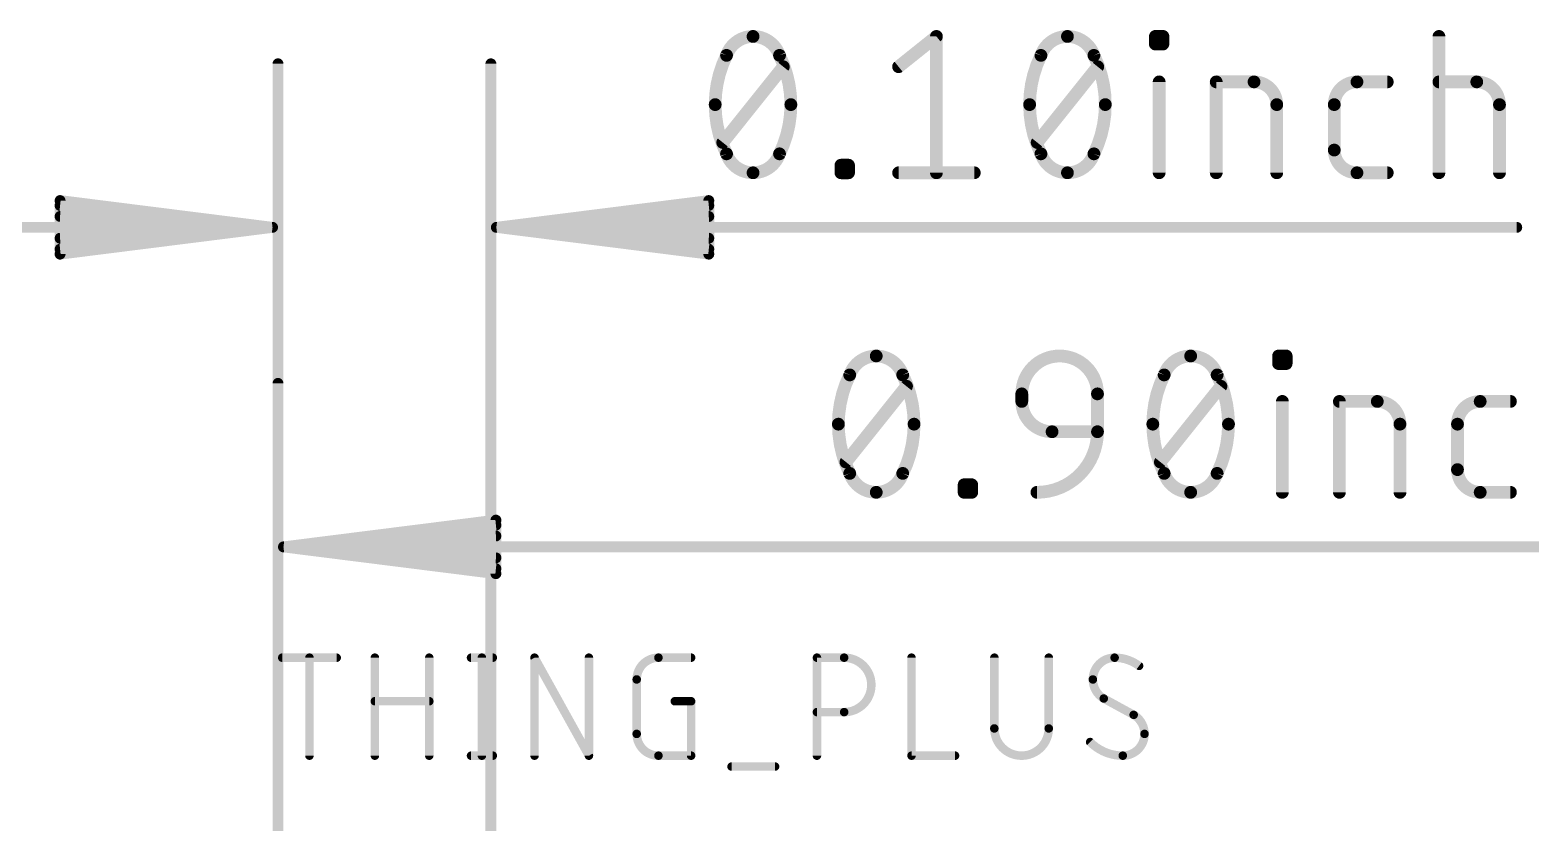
# Model space of a CAD drawing. Extents: x -33 to 53.6, y -13.2 to 65.9.
# Drawn here: x -2.96 to 14.95, y 51.32 to 60.77 of the extents above; entities that cross this region are included whole.
import ezdxf

# ---------------------------------------------------------------- set-up
doc = ezdxf.new("R2010")
doc.units = 0
doc.layers.add('27', color=253, linetype='CONTINUOUS')
doc.layers.add('47', color=253, linetype='CONTINUOUS')

msp = doc.modelspace()

# ---------------------------------------------------------------- linework, layer by layer
at = {"layer": '27', "const_width": 0.1016}
for points in [[(0.0508, 53.2892), (0.6999, 53.2892)], [(0.3754, 52.1208), (0.3754, 53.2892)], [(1.1557, 52.1208), (1.1557, 53.2892)], [(1.8048, 53.2892), (1.8048, 52.1208)], [(2.3029, 53.2892), (2.5626, 53.2892)], [(2.4327, 53.2892), (2.4327, 52.1208)], [(3.0607, 52.1208), (3.0607, 53.2892)], [(3.0607, 53.2892), (3.7098, 52.1208)], [(3.7098, 52.1208), (3.7098, 53.2892)], [(4.5395, 53.2892), (4.929, 53.2892)], [(6.4304, 52.1208), (6.4304, 53.2892)], [(6.4304, 53.2892), (6.755, 53.2892)], [(7.5587, 53.2892), (7.5587, 52.1208)], [(8.5471, 53.2892), (8.5471, 52.4454)], [(9.1962, 52.4454), (9.1962, 53.2892)], [(4.2799, 52.3804), (4.2799, 53.0296)], [(10.2094, 52.6076), (9.8524, 52.8024)], [(1.1557, 52.7699), (1.8048, 52.7699)], [(4.7343, 52.7699), (4.929, 52.7699)], [(4.929, 52.7699), (4.929, 52.1208)], [(6.755, 52.6401), (6.4304, 52.6401)], [(2.3029, 52.1208), (2.5626, 52.1208)], [(4.929, 52.1208), (4.5395, 52.1208)], [(7.5587, 52.1208), (8.078, 52.1208)], [(5.4116, 51.991), (5.9309, 51.991)]]:
    msp.add_lwpolyline(points, dxfattribs=at)
at = {"layer": '27'}
for points, const_width in [([(0.0508, 53.3146, 1), (0.0508, 53.2638)], 0.0508), ([(0.4008, 53.2892, 1), (0.35, 53.2892)], 0.0508), ([(0.6999, 53.2638, 1), (0.6999, 53.3146)], 0.0508), ([(1.1811, 53.2892, 1), (1.1303, 53.2892)], 0.0508), ([(1.8302, 53.2892, 1), (1.7794, 53.2892)], 0.0508), ([(2.3029, 53.3146, 1), (2.3029, 53.2638)], 0.0508), ([(2.4581, 53.2892, 1), (2.4074, 53.2892)], 0.0508), ([(2.5626, 53.2638, 1), (2.5626, 53.3146)], 0.0508), ([(3.0861, 53.2892, 1), (3.0353, 53.2892)], 0.0508), ([(3.0829, 53.3015, 1), (3.0385, 53.2769)], 0.0508), ([(3.7352, 53.2892, 1), (3.6844, 53.2892)], 0.0508), ([(4.5395, 53.2892, 0.4142), (4.2799, 53.0296)], 0.1016), ([(4.5395, 53.3146, 1), (4.5395, 53.2638)], 0.0508), ([(4.5395, 53.2638, 1), (4.5395, 53.3146)], 0.0508), ([(4.929, 53.2638, 1), (4.929, 53.3146)], 0.0508), ([(6.4558, 53.2892, 1), (6.405, 53.2892)], 0.0508), ([(6.4304, 53.3146, 1), (6.4304, 53.2638)], 0.0508), ([(6.755, 52.6401, 1), (6.755, 53.2892)], 0.1016), ([(6.755, 53.3146, 1), (6.755, 53.2638)], 0.0508), ([(6.755, 53.2638, 1), (6.755, 53.3146)], 0.0508), ([(7.5841, 53.2892, 1), (7.5333, 53.2892)], 0.0508), ([(8.5725, 53.2892, 1), (8.5217, 53.2892)], 0.0508), ([(9.2216, 53.2892, 1), (9.1708, 53.2892)], 0.0508), ([(9.9822, 53.2892, 0.4142), (9.7225, 53.0296)], 0.1016), ([(10.2743, 53.1918, 0.1623), (9.9822, 53.2892)], 0.1016), ([(9.9822, 53.3146, 1), (9.9822, 53.2638)], 0.0508), ([(9.9822, 53.2638, 1), (9.9822, 53.3146)], 0.0508), ([(10.259, 53.1715, 1), (10.2895, 53.2122)], 0.0508), ([(4.3053, 53.0296, 1), (4.2545, 53.0296)], 0.0508), ([(4.2545, 53.0296, 1), (4.3053, 53.0296)], 0.0508), ([(9.7225, 53.0296, 0.2656), (9.8524, 52.8024)], 0.1016), ([(9.7479, 53.0296, 1), (9.6971, 53.0296)], 0.0508), ([(9.6971, 53.0296, 1), (9.7479, 53.0296)], 0.0508), ([(9.8645, 52.8247, 1), (9.8402, 52.7801)], 0.0508), ([(9.8395, 52.7805, 1), (9.8653, 52.8242)], 0.0508), ([(1.1557, 52.7953, 1), (1.1557, 52.7445)], 0.0508), ([(1.8048, 52.7445, 1), (1.8048, 52.7953)], 0.0508), ([(4.7343, 52.7953, 1), (4.7343, 52.7445)], 0.0508), ([(4.9544, 52.7699, 1), (4.9036, 52.7699)], 0.0508), ([(4.929, 52.7445, 1), (4.929, 52.7953)], 0.0508), ([(6.4304, 52.6655, 1), (6.4304, 52.6147)], 0.0508), ([(6.755, 52.6655, 1), (6.755, 52.6147)], 0.0508), ([(6.755, 52.6147, 1), (6.755, 52.6655)], 0.0508), ([(10.3392, 52.3804, 0.2656), (10.2094, 52.6076)], 0.1016), ([(10.2223, 52.6295, 1), (10.1965, 52.5857)], 0.0508), ([(10.1972, 52.5853, 1), (10.2215, 52.6299)], 0.0508), ([(8.5471, 52.4454, 1), (9.1962, 52.4454)], 0.1016), ([(8.5725, 52.4454, 1), (8.5217, 52.4454)], 0.0508), ([(9.2216, 52.4454, 1), (9.1708, 52.4454)], 0.0508), ([(4.2799, 52.3804, 0.4142), (4.5395, 52.1208)], 0.1016), ([(4.3053, 52.3804, 1), (4.2545, 52.3804)], 0.0508), ([(4.2545, 52.3804, 1), (4.3053, 52.3804)], 0.0508), ([(8.5217, 52.4454, 1), (8.5725, 52.4454)], 0.0508), ([(9.1708, 52.4454, 1), (9.2216, 52.4454)], 0.0508), ([(9.7081, 52.301, 1), (9.672, 52.2652)], 0.0508), ([(9.6901, 52.2831, 0.2), (10.0795, 52.1208)], 0.1016), ([(10.0795, 52.1208, 0.4142), (10.3392, 52.3804)], 0.1016), ([(10.3646, 52.3804, 1), (10.3138, 52.3804)], 0.0508), ([(10.3138, 52.3804, 1), (10.3646, 52.3804)], 0.0508), ([(0.35, 52.1208, 1), (0.4008, 52.1208)], 0.0508), ([(1.1303, 52.1208, 1), (1.1811, 52.1208)], 0.0508), ([(1.7794, 52.1208, 1), (1.8302, 52.1208)], 0.0508), ([(2.3029, 52.1462, 1), (2.3029, 52.0954)], 0.0508), ([(2.4074, 52.1208, 1), (2.4581, 52.1208)], 0.0508), ([(2.5626, 52.0954, 1), (2.5626, 52.1462)], 0.0508), ([(3.0353, 52.1208, 1), (3.0861, 52.1208)], 0.0508), ([(3.6844, 52.1208, 1), (3.7352, 52.1208)], 0.0508), ([(3.6876, 52.1085, 1), (3.732, 52.1331)], 0.0508), ([(4.5395, 52.1462, 1), (4.5395, 52.0954)], 0.0508), ([(4.5395, 52.0954, 1), (4.5395, 52.1462)], 0.0508), ([(4.9036, 52.1208, 1), (4.9544, 52.1208)], 0.0508), ([(4.929, 52.0954, 1), (4.929, 52.1462)], 0.0508), ([(6.405, 52.1208, 1), (6.4558, 52.1208)], 0.0508), ([(7.5587, 52.1462, 1), (7.5587, 52.0954)], 0.0508), ([(7.5333, 52.1208, 1), (7.5841, 52.1208)], 0.0508), ([(8.078, 52.0954, 1), (8.078, 52.1462)], 0.0508), ([(10.0795, 52.1462, 1), (10.0795, 52.0954)], 0.0508), ([(10.0795, 52.0954, 1), (10.0795, 52.1462)], 0.0508), ([(5.4116, 52.0164, 1), (5.4116, 51.9656)], 0.0508), ([(5.9309, 51.9656, 1), (5.9309, 52.0164)], 0.0508)]:
    msp.add_lwpolyline(points, format="xyb", dxfattribs=dict(at, const_width=const_width))
at = {"layer": '47'}
for points, const_width in [([(5.6678, 60.6963, 0.3205), (5.3517, 60.4705)], 0.1524), ([(5.9838, 60.4705, 0.3205), (5.6678, 60.6963)], 0.1524), ([(5.6678, 60.7344, 1), (5.6678, 60.6582)], 0.0762), ([(5.6678, 60.6582, 1), (5.6678, 60.7344)], 0.0762), ([(7.8942, 60.6963, 1), (7.818, 60.6963)], 0.0762), ([(7.8799, 60.6665, 1), (7.8323, 60.7261)], 0.0762), ([(9.4192, 60.6963, 0.3205), (9.1032, 60.4705)], 0.1524), ([(9.7353, 60.4705, 0.3205), (9.4192, 60.6963)], 0.1524), ([(9.4192, 60.7344, 1), (9.4192, 60.6582)], 0.0762), ([(9.4192, 60.6582, 1), (9.4192, 60.7344)], 0.0762), ([(10.5064, 60.6963, 1), (10.4302, 60.6963)], 0.0762), ([(10.4683, 60.7344, 1), (10.4683, 60.6582)], 0.0762), ([(10.5967, 60.6963, 1), (10.5205, 60.6963)], 0.0762), ([(10.5586, 60.6582, 1), (10.5586, 60.7344)], 0.0762), ([(13.8897, 60.6963, 1), (13.8135, 60.6963)], 0.0762), ([(5.3517, 60.4705, 0.1139), (5.2162, 59.8835)], 0.1524), ([(5.3859, 60.4538, 1), (5.3174, 60.4872)], 0.0762), ([(6.1193, 59.8835, 0.1139), (5.9838, 60.4705)], 0.1524), ([(6.0181, 60.4872, 1), (5.9496, 60.4538)], 0.0762), ([(9.1032, 60.4705, 0.1139), (8.9677, 59.8835)], 0.1524), ([(9.1374, 60.4538, 1), (9.0689, 60.4872)], 0.0762), ([(9.8708, 59.8835, 0.1139), (9.7353, 60.4705)], 0.1524), ([(9.7696, 60.4872, 1), (9.7011, 60.4538)], 0.0762), ([(10.4683, 60.6441, 1), (10.4683, 60.5679)], 0.0762), ([(10.4302, 60.606, 1), (10.5064, 60.606)], 0.0762), ([(10.5205, 60.606, 1), (10.5967, 60.606)], 0.0762), ([(10.5586, 60.5679, 1), (10.5586, 60.6441)], 0.0762), ([(0.0325, 60.37, 1), (-0.0325, 60.37)], 0.065), ([(2.5725, 60.37, 1), (2.5075, 60.37)], 0.065), ([(5.3156, 60.4829, 1), (5.3877, 60.4582)], 0.0762), ([(5.9478, 60.4582, 1), (6.0199, 60.4829)], 0.0762), ([(6.0588, 60.3113, 1), (5.9992, 60.3589)], 0.0762), ([(7.3808, 60.3648, 1), (7.4284, 60.3053)], 0.0762), ([(9.0671, 60.4829, 1), (9.1392, 60.4582)], 0.0762), ([(9.6993, 60.4582, 1), (9.7714, 60.4829)], 0.0762), ([(9.8102, 60.3113, 1), (9.7507, 60.3589)], 0.0762), ([(10.5515, 60.1544, 1), (10.4753, 60.1544)], 0.0762), ([(11.2324, 60.1544, 1), (11.1562, 60.1544)], 0.0762), ([(11.1943, 60.1925, 1), (11.1943, 60.1163)], 0.0762), ([(11.9168, 59.8835, 0.4142), (11.6458, 60.1544)], 0.1524), ([(11.6458, 60.1925, 1), (11.6458, 60.1163)], 0.0762), ([(11.6458, 60.1163, 1), (11.6458, 60.1925)], 0.0762), ([(12.8738, 60.1544, 0.4142), (12.6028, 59.8835)], 0.1524), ([(12.8738, 60.1925, 1), (12.8738, 60.1163)], 0.0762), ([(12.8738, 60.1163, 1), (12.8738, 60.1925)], 0.0762), ([(13.235, 60.1163, 1), (13.235, 60.1925)], 0.0762), ([(13.8516, 60.1925, 1), (13.8516, 60.1163)], 0.0762), ([(14.5741, 59.8835, 0.4142), (14.3031, 60.1544)], 0.1524), ([(14.3031, 60.1925, 1), (14.3031, 60.1163)], 0.0762), ([(14.3031, 60.1163, 1), (14.3031, 60.1925)], 0.0762), ([(5.2162, 59.8835, 0.1139), (5.3517, 59.2965)], 0.1524), ([(5.2543, 59.8835, 1), (5.1781, 59.8835)], 0.0762), ([(5.1781, 59.8835, 1), (5.2543, 59.8835)], 0.0762), ([(5.9838, 59.2965, 0.1139), (6.1193, 59.8835)], 0.1524), ([(6.1574, 59.8835, 1), (6.0812, 59.8835)], 0.0762), ([(6.0812, 59.8835, 1), (6.1574, 59.8835)], 0.0762), ([(8.9677, 59.8835, 0.1139), (9.1032, 59.2965)], 0.1524), ([(9.0058, 59.8835, 1), (8.9296, 59.8835)], 0.0762), ([(8.9296, 59.8835, 1), (9.0058, 59.8835)], 0.0762), ([(9.7353, 59.2965, 0.1139), (9.8708, 59.8835)], 0.1524), ([(9.9089, 59.8835, 1), (9.8327, 59.8835)], 0.0762), ([(9.8327, 59.8835, 1), (9.9089, 59.8835)], 0.0762), ([(11.9549, 59.8835, 1), (11.8787, 59.8835)], 0.0762), ([(11.8787, 59.8835, 1), (11.9549, 59.8835)], 0.0762), ([(12.6409, 59.8835, 1), (12.5647, 59.8835)], 0.0762), ([(12.5647, 59.8835, 1), (12.6409, 59.8835)], 0.0762), ([(14.6122, 59.8835, 1), (14.536, 59.8835)], 0.0762), ([(14.536, 59.8835, 1), (14.6122, 59.8835)], 0.0762), ([(5.2768, 59.4557, 1), (5.3363, 59.4081)], 0.0762), ([(9.0282, 59.4557, 1), (9.0878, 59.4081)], 0.0762), ([(5.3877, 59.3088, 1), (5.3156, 59.2841)], 0.0762), ([(5.3517, 59.2965, 0.3205), (5.6678, 59.0707)], 0.1524), ([(5.3174, 59.2798, 1), (5.3859, 59.3132)], 0.0762), ([(5.6678, 59.0707, 0.3205), (5.9838, 59.2965)], 0.1524), ([(5.9496, 59.3132, 1), (6.0181, 59.2798)], 0.0762), ([(6.0199, 59.2841, 1), (5.9478, 59.3088)], 0.0762), ([(9.1392, 59.3088, 1), (9.0671, 59.2841)], 0.0762), ([(9.1032, 59.2965, 0.3205), (9.4192, 59.0707)], 0.1524), ([(9.0689, 59.2798, 1), (9.1374, 59.3132)], 0.0762), ([(9.4192, 59.0707, 0.3205), (9.7353, 59.2965)], 0.1524), ([(9.7011, 59.3132, 1), (9.7696, 59.2798)], 0.0762), ([(9.7714, 59.2841, 1), (9.6993, 59.3088)], 0.0762), ([(12.6028, 59.3416, 0.4142), (12.8738, 59.0707)], 0.1524), ([(12.6409, 59.3416, 1), (12.5647, 59.3416)], 0.0762), ([(12.5647, 59.3416, 1), (12.6409, 59.3416)], 0.0762), ([(5.6678, 59.1088, 1), (5.6678, 59.0326)], 0.0762), ([(5.6678, 59.0326, 1), (5.6678, 59.1088)], 0.0762), ([(6.7549, 59.161, 1), (6.6787, 59.161)], 0.0762), ([(6.7168, 59.1991, 1), (6.7168, 59.1229)], 0.0762), ([(6.7168, 59.1088, 1), (6.7168, 59.0326)], 0.0762), ([(6.6787, 59.0707, 1), (6.7549, 59.0707)], 0.0762), ([(6.8452, 59.161, 1), (6.769, 59.161)], 0.0762), ([(6.769, 59.0707, 1), (6.8452, 59.0707)], 0.0762), ([(6.8071, 59.1229, 1), (6.8071, 59.1991)], 0.0762), ([(6.8071, 59.0326, 1), (6.8071, 59.1088)], 0.0762), ([(7.4046, 59.1088, 1), (7.4046, 59.0326)], 0.0762), ([(7.818, 59.0707, 1), (7.8942, 59.0707)], 0.0762), ([(8.3077, 59.0326, 1), (8.3077, 59.1088)], 0.0762), ([(9.4192, 59.1088, 1), (9.4192, 59.0326)], 0.0762), ([(9.4192, 59.0326, 1), (9.4192, 59.1088)], 0.0762), ([(10.4753, 59.0707, 1), (10.5515, 59.0707)], 0.0762), ([(11.1562, 59.0707, 1), (11.2324, 59.0707)], 0.0762), ([(11.8787, 59.0707, 1), (11.9549, 59.0707)], 0.0762), ([(12.8738, 59.1088, 1), (12.8738, 59.0326)], 0.0762), ([(12.8738, 59.0326, 1), (12.8738, 59.1088)], 0.0762), ([(13.235, 59.0326, 1), (13.235, 59.1088)], 0.0762), ([(13.8135, 59.0707, 1), (13.8897, 59.0707)], 0.0762), ([(14.536, 59.0707, 1), (14.6122, 59.0707)], 0.0762), ([(-2.5959, 58.7715, 1), (-2.6041, 58.707)], 0.065), ([(-2.5675, 58.7392, 1), (-2.6325, 58.7392)], 0.065), ([(-2.5967, 58.7123, 1), (-2.6033, 58.6477)], 0.065), ([(5.1725, 58.7392, 1), (5.1075, 58.7392)], 0.065), ([(5.1441, 58.707, 1), (5.1359, 58.7715)], 0.065), ([(5.1433, 58.6477, 1), (5.1367, 58.7123)], 0.065), ([(-2.5983, 58.5825, 1), (-2.6017, 58.5175)], 0.065), ([(5.1417, 58.5175, 1), (5.1383, 58.5825)], 0.065), ([(-0.0609, 58.3878, 1), (-0.0691, 58.4522)], 0.065), ([(-0.0691, 58.3878, 1), (-0.0609, 58.4522)], 0.065), ([(-0.0617, 58.3877, 1), (-0.0683, 58.4523)], 0.065), ([(-0.0683, 58.3877, 1), (-0.0617, 58.4523)], 0.065), ([(-0.0667, 58.3875, 1), (-0.0633, 58.4525)], 0.065), ([(-0.0633, 58.3875, 1), (-0.0667, 58.4525)], 0.065), ([(-0.065, 58.3875, 1), (-0.065, 58.4525)], 0.065), ([(2.605, 58.4525, 1), (2.605, 58.3875)], 0.065), ([(2.6091, 58.4522, 1), (2.6009, 58.3878)], 0.065), ([(2.6033, 58.4525, 1), (2.6067, 58.3875)], 0.065), ([(2.6067, 58.4525, 1), (2.6033, 58.3875)], 0.065), ([(2.6083, 58.4523, 1), (2.6017, 58.3877)], 0.065), ([(2.6017, 58.4523, 1), (2.6083, 58.3877)], 0.065), ([(2.6009, 58.4522, 1), (2.6091, 58.3878)], 0.065), ([(14.7799, 58.3875, 1), (14.7799, 58.4525)], 0.065), ([(-2.6017, 58.3225, 1), (-2.5983, 58.2575)], 0.065), ([(-2.6033, 58.1923, 1), (-2.5967, 58.1277)], 0.065), ([(5.1367, 58.1277, 1), (5.1433, 58.1923)], 0.065), ([(5.1383, 58.2575, 1), (5.1417, 58.3225)], 0.065), ([(-2.6041, 58.133, 1), (-2.5959, 58.0685)], 0.065), ([(-2.6325, 58.1008, 1), (-2.5675, 58.1008)], 0.065), ([(5.1075, 58.1008, 1), (5.1725, 58.1008)], 0.065), ([(5.1359, 58.0685, 1), (5.1441, 58.133)], 0.065), ([(7.1378, 56.8863, 0.3205), (6.8217, 56.6605)], 0.1524), ([(7.4539, 56.6605, 0.3205), (7.1378, 56.8863)], 0.1524), ([(7.1378, 56.9244, 1), (7.1378, 56.8482)], 0.0762), ([(7.1378, 56.8482, 1), (7.1378, 56.9244)], 0.0762), ([(9.7777, 56.4347, 1), (8.8746, 56.4347)], 0.1524), ([(10.8893, 56.8863, 0.3205), (10.5732, 56.6605)], 0.1524), ([(11.2054, 56.6605, 0.3205), (10.8893, 56.8863)], 0.1524), ([(10.8893, 56.9244, 1), (10.8893, 56.8482)], 0.0762), ([(10.8893, 56.8482, 1), (10.8893, 56.9244)], 0.0762), ([(11.9764, 56.8863, 1), (11.9002, 56.8863)], 0.0762), ([(11.9383, 56.9244, 1), (11.9383, 56.8482)], 0.0762), ([(12.0667, 56.8863, 1), (11.9905, 56.8863)], 0.0762), ([(12.0286, 56.8482, 1), (12.0286, 56.9244)], 0.0762), ([(11.9383, 56.8341, 1), (11.9383, 56.7579)], 0.0762), ([(11.9002, 56.796, 1), (11.9764, 56.796)], 0.0762), ([(11.9905, 56.796, 1), (12.0667, 56.796)], 0.0762), ([(12.0286, 56.7579, 1), (12.0286, 56.8341)], 0.0762), ([(0.0325, 56.56, 1), (-0.0325, 56.56)], 0.065), ([(6.8217, 56.6605, 0.1139), (6.6862, 56.0735)], 0.1524), ([(6.7857, 56.6729, 1), (6.8577, 56.6482)], 0.0762), ([(6.8559, 56.6438, 1), (6.7874, 56.6772)], 0.0762), ([(7.4881, 56.6772, 1), (7.4196, 56.6438)], 0.0762), ([(7.5893, 56.0735, 0.1139), (7.4539, 56.6605)], 0.1524), ([(7.4178, 56.6482, 1), (7.4899, 56.6729)], 0.0762), ([(7.5288, 56.5013, 1), (7.4693, 56.5489)], 0.0762), ([(10.5732, 56.6605, 0.1139), (10.4377, 56.0735)], 0.1524), ([(10.5371, 56.6729, 1), (10.6092, 56.6482)], 0.0762), ([(10.6074, 56.6438, 1), (10.5389, 56.6772)], 0.0762), ([(11.2396, 56.6772, 1), (11.1711, 56.6438)], 0.0762), ([(11.3408, 56.0735, 0.1139), (11.2054, 56.6605)], 0.1524), ([(11.1693, 56.6482, 1), (11.2414, 56.6729)], 0.0762), ([(11.2803, 56.5013, 1), (11.2208, 56.5489)], 0.0762), ([(8.9127, 56.4347, 1), (8.8365, 56.4347)], 0.0762), ([(8.8365, 56.4347, 1), (8.9127, 56.4347)], 0.0762), ([(8.8746, 56.3444, 0.4142), (9.2358, 55.9832)], 0.1524), ([(8.9127, 56.3444, 1), (8.8365, 56.3444)], 0.0762), ([(9.8158, 56.4347, 1), (9.7396, 56.4347)], 0.0762), ([(9.7396, 56.4347, 1), (9.8158, 56.4347)], 0.0762), ([(12.0216, 56.3444, 1), (11.9454, 56.3444)], 0.0762), ([(12.7024, 56.3444, 1), (12.6262, 56.3444)], 0.0762), ([(12.6643, 56.3825, 1), (12.6643, 56.3063)], 0.0762), ([(13.3868, 56.0735, 0.4142), (13.1158, 56.3444)], 0.1524), ([(13.1158, 56.3825, 1), (13.1158, 56.3063)], 0.0762), ([(13.1158, 56.3063, 1), (13.1158, 56.3825)], 0.0762), ([(14.3438, 56.3444, 0.4142), (14.0729, 56.0735)], 0.1524), ([(14.3438, 56.3825, 1), (14.3438, 56.3063)], 0.0762), ([(14.3438, 56.3063, 1), (14.3438, 56.3825)], 0.0762), ([(14.705, 56.3063, 1), (14.705, 56.3825)], 0.0762), ([(8.8365, 56.3444, 1), (8.9127, 56.3444)], 0.0762), ([(6.6862, 56.0735, 0.1139), (6.8217, 55.4865)], 0.1524), ([(6.7243, 56.0735, 1), (6.6481, 56.0735)], 0.0762), ([(6.6481, 56.0735, 1), (6.7243, 56.0735)], 0.0762), ([(7.4539, 55.4865, 0.1139), (7.5893, 56.0735)], 0.1524), ([(7.6274, 56.0735, 1), (7.5512, 56.0735)], 0.0762), ([(7.5512, 56.0735, 1), (7.6274, 56.0735)], 0.0762), ([(9.0552, 55.2607, 0.4142), (9.7777, 55.9832)], 0.1524), ([(9.2358, 56.0213, 1), (9.2358, 55.9451)], 0.0762), ([(9.2358, 55.9451, 1), (9.2358, 56.0213)], 0.0762), ([(9.8158, 55.9832, 1), (9.7396, 55.9832)], 0.0762), ([(9.7777, 55.9451, 1), (9.7777, 56.0213)], 0.0762), ([(10.4377, 56.0735, 0.1139), (10.5732, 55.4865)], 0.1524), ([(10.4758, 56.0735, 1), (10.3996, 56.0735)], 0.0762), ([(10.3996, 56.0735, 1), (10.4758, 56.0735)], 0.0762), ([(11.2054, 55.4865, 0.1139), (11.3408, 56.0735)], 0.1524), ([(11.3789, 56.0735, 1), (11.3027, 56.0735)], 0.0762), ([(11.3027, 56.0735, 1), (11.3789, 56.0735)], 0.0762), ([(13.4249, 56.0735, 1), (13.3487, 56.0735)], 0.0762), ([(13.3487, 56.0735, 1), (13.4249, 56.0735)], 0.0762), ([(14.111, 56.0735, 1), (14.0348, 56.0735)], 0.0762), ([(14.0348, 56.0735, 1), (14.111, 56.0735)], 0.0762), ([(9.7396, 55.9832, 1), (9.8158, 55.9832)], 0.0762), ([(6.7468, 55.6457, 1), (6.8063, 55.5981)], 0.0762), ([(6.8217, 55.4865, 0.3205), (7.1378, 55.2607)], 0.1524), ([(6.8577, 55.4988, 1), (6.7857, 55.4741)], 0.0762), ([(6.7874, 55.4698, 1), (6.8559, 55.5032)], 0.0762), ([(7.1378, 55.2607, 0.3205), (7.4539, 55.4865)], 0.1524), ([(7.4196, 55.5032, 1), (7.4881, 55.4698)], 0.0762), ([(7.4899, 55.4741, 1), (7.4178, 55.4988)], 0.0762), ([(10.4983, 55.6457, 1), (10.5578, 55.5981)], 0.0762), ([(10.6092, 55.4988, 1), (10.5371, 55.4741)], 0.0762), ([(10.5732, 55.4865, 0.3205), (10.8893, 55.2607)], 0.1524), ([(10.5389, 55.4698, 1), (10.6074, 55.5032)], 0.0762), ([(10.8893, 55.2607, 0.3205), (11.2054, 55.4865)], 0.1524), ([(11.1711, 55.5032, 1), (11.2396, 55.4698)], 0.0762), ([(11.2414, 55.4741, 1), (11.1693, 55.4988)], 0.0762), ([(14.0729, 55.5316, 0.4142), (14.3438, 55.2607)], 0.1524), ([(14.111, 55.5316, 1), (14.0348, 55.5316)], 0.0762), ([(14.0348, 55.5316, 1), (14.111, 55.5316)], 0.0762), ([(8.2249, 55.351, 1), (8.1487, 55.351)], 0.0762), ([(8.1868, 55.3891, 1), (8.1868, 55.3129)], 0.0762), ([(8.3152, 55.351, 1), (8.239, 55.351)], 0.0762), ([(8.2771, 55.3129, 1), (8.2771, 55.3891)], 0.0762), ([(7.1378, 55.2988, 1), (7.1378, 55.2226)], 0.0762), ([(7.1378, 55.2226, 1), (7.1378, 55.2988)], 0.0762), ([(8.1868, 55.2988, 1), (8.1868, 55.2226)], 0.0762), ([(8.1487, 55.2607, 1), (8.2249, 55.2607)], 0.0762), ([(8.239, 55.2607, 1), (8.3152, 55.2607)], 0.0762), ([(8.2771, 55.2226, 1), (8.2771, 55.2988)], 0.0762), ([(9.0552, 55.2988, 1), (9.0552, 55.2226)], 0.0762), ([(10.8893, 55.2988, 1), (10.8893, 55.2226)], 0.0762), ([(10.8893, 55.2226, 1), (10.8893, 55.2988)], 0.0762), ([(11.9454, 55.2607, 1), (12.0216, 55.2607)], 0.0762), ([(12.6262, 55.2607, 1), (12.7024, 55.2607)], 0.0762), ([(13.3487, 55.2607, 1), (13.4249, 55.2607)], 0.0762), ([(14.3438, 55.2988, 1), (14.3438, 55.2226)], 0.0762), ([(14.3438, 55.2226, 1), (14.3438, 55.2988)], 0.0762), ([(14.705, 55.2226, 1), (14.705, 55.2988)], 0.0762), ([(2.6325, 54.9292, 1), (2.5675, 54.9292)], 0.065), ([(2.6041, 54.897, 1), (2.5959, 54.9615)], 0.065), ([(2.6033, 54.8377, 1), (2.5967, 54.9023)], 0.065), ([(2.6017, 54.7075, 1), (2.5983, 54.7725)], 0.065), ([(0.065, 54.6425, 1), (0.065, 54.5775)], 0.065), ([(0.0691, 54.6422, 1), (0.0609, 54.5778)], 0.065), ([(0.0633, 54.6425, 1), (0.0667, 54.5775)], 0.065), ([(0.0667, 54.6425, 1), (0.0633, 54.5775)], 0.065), ([(0.0683, 54.6423, 1), (0.0617, 54.5777)], 0.065), ([(0.0617, 54.6423, 1), (0.0683, 54.5777)], 0.065), ([(0.0609, 54.6422, 1), (0.0691, 54.5778)], 0.065), ([(2.5983, 54.4475, 1), (2.6017, 54.5125)], 0.065), ([(2.5675, 54.2908, 1), (2.6325, 54.2908)], 0.065), ([(2.5959, 54.2585, 1), (2.6041, 54.323)], 0.065), ([(2.5967, 54.3177, 1), (2.6033, 54.3823)], 0.065)]:
    msp.add_lwpolyline(points, format="xyb", dxfattribs=dict(at, const_width=const_width))
for points, const_width in [([(7.4046, 60.3351), (7.8561, 60.6963)], 0.1524), ([(7.8561, 60.6963), (7.8561, 59.0707)], 0.1524), ([(10.4683, 60.606), (10.4683, 60.6963)], 0.1524), ([(10.4683, 60.6963), (10.5586, 60.6963)], 0.1524), ([(10.5586, 60.6963), (10.5586, 60.606)], 0.1524), ([(13.8516, 59.0707), (13.8516, 60.6963)], 0.1524), ([(10.5586, 60.606), (10.4683, 60.606)], 0.1524), ([(0, 48.26), (0, 60.37)], 0.13), ([(2.54, 48.26), (2.54, 60.37)], 0.13), ([(5.3065, 59.4319), (6.029, 60.3351)], 0.1524), ([(9.058, 59.4319), (9.7805, 60.3351)], 0.1524), ([(10.5134, 59.0707), (10.5134, 60.1544)], 0.1524), ([(11.1943, 59.0707), (11.1943, 60.1544)], 0.1524), ([(11.1943, 60.1544), (11.6458, 60.1544)], 0.1524), ([(12.8738, 60.1544), (13.235, 60.1544)], 0.1524), ([(13.8516, 60.1544), (14.3031, 60.1544)], 0.1524), ([(11.9168, 59.8835), (11.9168, 59.0707)], 0.1524), ([(12.6028, 59.3416), (12.6028, 59.8835)], 0.1524), ([(14.5741, 59.8835), (14.5741, 59.0707)], 0.1524), ([(6.7168, 59.0707), (6.7168, 59.161)], 0.1524), ([(6.7168, 59.161), (6.8071, 59.161)], 0.1524), ([(6.8071, 59.0707), (6.7168, 59.0707)], 0.1524), ([(6.8071, 59.161), (6.8071, 59.0707)], 0.1524), ([(7.4046, 59.0707), (8.3077, 59.0707)], 0.1524), ([(13.235, 59.0707), (12.8738, 59.0707)], 0.1524), ([(-0.065, 58.42), (-2.6, 58.7392)], 0.13), ([(-2.6, 58.7392), (-2.6, 58.1008)], 0.13), ([(-0.065, 58.42), (-2.6, 58.68)], 0.13), ([(2.605, 58.42), (5.14, 58.7392)], 0.13), ([(2.605, 58.42), (5.14, 58.68)], 0.13), ([(5.14, 58.7392), (5.14, 58.1008)], 0.13), ([(-0.065, 58.42), (-2.6, 58.55)], 0.13), ([(2.605, 58.42), (5.14, 58.55)], 0.13), ([(-0.065, 58.42), (-5.2, 58.42)], 0.13), ([(-2.6, 58.1008), (-0.065, 58.42)], 0.13), ([(-2.6, 58.29), (-0.065, 58.42)], 0.13), ([(-2.6, 58.16), (-0.065, 58.42)], 0.13), ([(2.605, 58.42), (14.7799, 58.42)], 0.13), ([(5.14, 58.1008), (2.605, 58.42)], 0.13), ([(5.14, 58.29), (2.605, 58.42)], 0.13), ([(5.14, 58.16), (2.605, 58.42)], 0.13), ([(11.9383, 56.796), (11.9383, 56.8863)], 0.1524), ([(11.9383, 56.8863), (12.0286, 56.8863)], 0.1524), ([(12.0286, 56.8863), (12.0286, 56.796)], 0.1524), ([(12.0286, 56.796), (11.9383, 56.796)], 0.1524), ([(0, 50.8), (0, 56.56)], 0.13), ([(6.7765, 55.6219), (7.499, 56.5251)], 0.1524), ([(10.528, 55.6219), (11.2505, 56.5251)], 0.1524), ([(8.8746, 56.3444), (8.8746, 56.4347)], 0.1524), ([(9.7777, 56.4347), (9.7777, 55.9832)], 0.1524), ([(11.9835, 55.2607), (11.9835, 56.3444)], 0.1524), ([(12.6643, 55.2607), (12.6643, 56.3444)], 0.1524), ([(12.6643, 56.3444), (13.1158, 56.3444)], 0.1524), ([(14.3438, 56.3444), (14.705, 56.3444)], 0.1524), ([(9.7777, 55.9832), (9.2358, 55.9832)], 0.1524), ([(13.3868, 56.0735), (13.3868, 55.2607)], 0.1524), ([(14.0729, 55.5316), (14.0729, 56.0735)], 0.1524), ([(8.1868, 55.2607), (8.1868, 55.351)], 0.1524), ([(8.1868, 55.351), (8.2771, 55.351)], 0.1524), ([(8.2771, 55.351), (8.2771, 55.2607)], 0.1524), ([(8.2771, 55.2607), (8.1868, 55.2607)], 0.1524), ([(14.705, 55.2607), (14.3438, 55.2607)], 0.1524), ([(0.065, 54.61), (2.6, 54.9292)], 0.13), ([(2.6, 54.9292), (2.6, 54.2908)], 0.13), ([(0.065, 54.61), (2.6, 54.87)], 0.13), ([(0.065, 54.61), (2.6, 54.74)], 0.13), ([(0.065, 54.61), (22.795, 54.61)], 0.13), ([(2.6, 54.2908), (0.065, 54.61)], 0.13), ([(2.6, 54.48), (0.065, 54.61)], 0.13), ([(2.6, 54.35), (0.065, 54.61)], 0.13)]:
    msp.add_lwpolyline(points, dxfattribs=dict(at, const_width=const_width))

doc.saveas('drawing.dxf')
